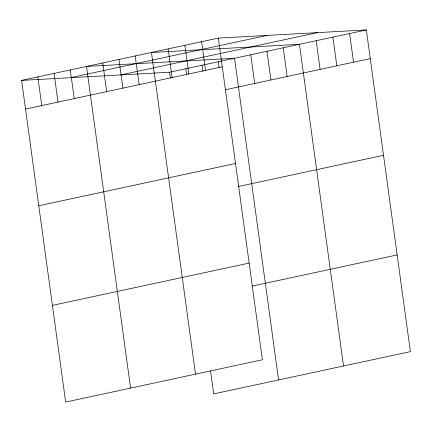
<?xml version="1.0" encoding="UTF-8"?>
<svg xmlns="http://www.w3.org/2000/svg" width="432" height="432" viewBox="0 0 432 432"><rect width="100%" height="100%" fill="white"/><g stroke="black" fill="none" stroke-linecap="round" stroke-linejoin="round"><path stroke-width="0.65" d="M218.333 38.097L262.397 359.77L65.664 402.062L21.6 80.39L218.333 38.097L366.336 29.938L410.4 351.61L213.667 393.903L210.53 371.039M70.438 77.695L267.176 35.402M120.76 74.925L317.498 32.627M21.6 80.39L169.603 72.23L366.336 29.938M25.531 109.069L222.264 66.776M225.466 89.748L370.267 58.617M38.772 205.756L235.51 163.463M238.064 186.575L383.508 155.304M52.418 305.375L249.156 263.083M252.358 286.054L397.154 254.923M349.612 33.534L353.543 62.213M332.894 37.125L336.82 65.81M316.17 40.721L320.096 69.401M343.51 365.99L299.446 44.318L151.443 52.477L195.507 374.15M283.214 47.806L287.145 76.486M266.987 51.295L270.913 79.974M250.754 54.783L254.68 83.468M278.586 379.949L234.522 58.271L86.524 66.431L130.588 388.103M218.295 61.765L219.116 67.765M201.614 41.688L205.54 70.373M202.063 65.254L202.883 71.253M184.891 45.284L188.822 73.964M185.83 68.742L186.656 74.747M168.167 48.881L172.098 77.56M169.603 72.23L170.424 78.235M135.216 55.966L139.142 84.645M118.984 59.454L122.915 88.133M102.751 62.942L106.682 91.622M70.292 69.919L74.223 98.604M54.059 73.413L57.991 102.092M37.832 76.901L41.758 105.581"/></g></svg>
